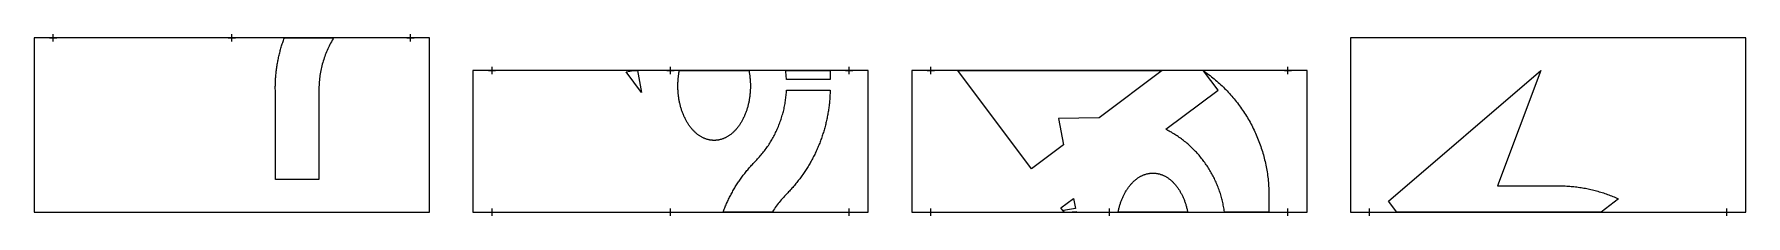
# Model space of a CAD drawing. Header units: inches. Extents: x 0 to 472, y -1 to 49.
import ezdxf

# ---------------------------------------------------------------- set-up
doc = ezdxf.new("R2010")
doc.units = ezdxf.units.IN
doc.header["$MEASUREMENT"] = 0
doc.layers.add('CUT', color=1, linetype='Continuous')
doc.layers.add('REG', color=5, linetype='Continuous')

msp = doc.modelspace()

# ---------------------------------------------------------------- linework, layer by layer
at = {"layer": 'CUT'}
for points in [[(0, 0), (109, 0), (109, 48), (0, 48)], [(82.4, 47.73), (82.17, 47.34), (81.95, 46.95), (81.74, 46.56), (81.53, 46.16), (81.33, 45.76), (81.14, 45.36), (80.95, 44.96), (80.77, 44.55), (80.59, 44.14), (80.43, 43.72), (80.27, 43.3), (80.11, 42.88), (79.96, 42.46), (79.82, 42.04), (79.69, 41.61), (79.56, 41.18), (79.44, 40.75), (79.33, 40.31), (79.23, 39.88), (79.13, 39.44), (79.04, 39), (78.95, 38.56), (78.87, 38.12), (78.8, 37.67), (78.74, 37.23), (78.69, 36.78), (78.64, 36.33), (78.6, 35.88), (78.56, 35.43), (78.54, 34.97), (78.52, 34.52), (78.51, 34.07), (78.5, 33.61), (78.5, 9), (66.5, 9), (66.5, 33.61), (66.49, 33.94), (66.49, 34.26), (66.49, 34.59), (66.5, 34.91), (66.51, 35.24), (66.52, 35.56), (66.53, 35.88), (66.54, 36.21), (66.56, 36.53), (66.58, 36.86), (66.6, 37.18), (66.63, 37.5), (66.66, 37.83), (66.69, 38.15), (66.72, 38.47), (66.76, 38.79), (66.8, 39.11), (66.84, 39.44), (66.88, 39.76), (66.93, 40.08), (66.98, 40.4), (67.03, 40.72), (67.09, 41.04), (67.14, 41.36), (67.2, 41.68), (67.27, 41.99), (67.33, 42.31), (67.4, 42.63), (67.47, 42.95), (67.54, 43.26), (67.62, 43.58), (67.7, 43.89), (67.78, 44.21), (67.86, 44.52), (67.95, 44.83), (68.03, 45.15), (68.13, 45.46), (68.22, 45.77), (68.32, 46.08), (68.41, 46.39), (68.52, 46.7), (68.62, 47.01), (68.73, 47.32), (68.84, 47.62), (68.95, 47.93), (68.97, 48), (82.56, 48)], [(363, 0), (472, 0), (472, 48), (363, 48)], [(121, 0), (230, 0), (230, 39), (121, 39)], [(167.49, 33), (163.27, 38.63), (165.22, 39), (166.36, 39)], [(197.37, 32.3), (197.34, 32.05), (197.31, 31.81), (197.28, 31.57), (197.24, 31.34), (197.2, 31.1), (197.16, 30.86), (197.12, 30.63), (197.07, 30.39), (197.03, 30.16), (196.97, 29.93), (196.92, 29.7), (196.87, 29.47), (196.81, 29.24), (196.75, 29.01), (196.68, 28.79), (196.62, 28.57), (196.55, 28.35), (196.48, 28.13), (196.41, 27.91), (196.33, 27.69), (196.25, 27.48), (196.17, 27.26), (196.09, 27.05), (196.01, 26.84), (195.92, 26.64), (195.83, 26.43), (195.74, 26.23), (195.64, 26.03), (195.55, 25.83), (195.45, 25.63), (195.35, 25.44), (195.25, 25.25), (195.14, 25.06), (195.03, 24.87), (194.92, 24.69), (194.81, 24.5), (194.7, 24.32), (194.58, 24.15), (194.46, 23.97), (194.34, 23.8), (194.22, 23.63), (194.1, 23.47), (193.97, 23.31), (193.85, 23.15), (193.72, 23), (193.59, 22.84), (193.46, 22.7), (193.32, 22.55), (193.19, 22.41), (193.06, 22.27), (192.92, 22.14), (192.78, 22.01), (192.64, 21.88), (192.5, 21.76), (192.36, 21.64), (192.22, 21.52), (192.07, 21.41), (191.93, 21.3), (191.78, 21.19), (191.63, 21.09), (191.49, 20.99), (191.34, 20.9), (191.19, 20.81), (191.03, 20.72), (190.88, 20.63), (190.73, 20.55), (190.57, 20.48), (190.42, 20.4), (190.26, 20.34), (190.11, 20.27), (189.95, 20.21), (189.79, 20.15), (189.63, 20.1), (189.47, 20.05), (189.31, 20), (189.15, 19.96), (188.99, 19.92), (188.83, 19.89), (188.66, 19.86), (188.5, 19.83), (188.34, 19.81), (188.17, 19.79), (188.01, 19.78), (187.84, 19.77), (187.68, 19.76), (187.51, 19.76), (187.35, 19.76), (187.18, 19.77), (187.01, 19.78), (186.85, 19.79), (186.69, 19.81), (186.52, 19.83), (186.36, 19.86), (186.2, 19.89), (186.03, 19.92), (185.87, 19.96), (185.71, 20), (185.55, 20.05), (185.39, 20.1), (185.23, 20.15), (185.07, 20.21), (184.91, 20.27), (184.76, 20.34), (184.6, 20.4), (184.44, 20.48), (184.29, 20.55), (184.14, 20.63), (183.98, 20.72), (183.83, 20.81), (183.68, 20.9), (183.53, 20.99), (183.38, 21.09), (183.23, 21.19), (183.09, 21.3), (182.94, 21.41), (182.8, 21.52), (182.66, 21.64), (182.51, 21.76), (182.37, 21.88), (182.23, 22.01), (182.1, 22.14), (181.96, 22.27), (181.83, 22.41), (181.69, 22.55), (181.56, 22.7), (181.43, 22.84), (181.3, 23), (181.17, 23.15), (181.05, 23.31), (180.92, 23.47), (180.8, 23.63), (180.68, 23.8), (180.56, 23.97), (180.44, 24.15), (180.32, 24.32), (180.21, 24.5), (180.1, 24.69), (179.99, 24.87), (179.88, 25.06), (179.78, 25.25), (179.67, 25.44), (179.57, 25.63), (179.47, 25.83), (179.38, 26.03), (179.28, 26.23), (179.19, 26.43), (179.1, 26.64), (179.01, 26.84), (178.93, 27.05), (178.84, 27.26), (178.76, 27.48), (178.69, 27.69), (178.61, 27.91), (178.54, 28.13), (178.47, 28.35), (178.4, 28.57), (178.33, 28.79), (178.27, 29.01), (178.21, 29.24), (178.15, 29.47), (178.09, 29.7), (178.04, 29.93), (177.99, 30.16), (177.94, 30.39), (177.89, 30.63), (177.85, 30.86), (177.81, 31.1), (177.77, 31.34), (177.73, 31.57), (177.7, 31.81), (177.67, 32.05), (177.64, 32.3), (177.62, 32.54), (177.59, 32.78), (177.57, 33.03), (177.56, 33.27), (177.54, 33.52), (177.53, 33.76), (177.52, 34.01), (177.51, 34.26), (177.51, 34.5), (177.51, 34.75), (177.51, 35), (177.51, 35.25), (177.52, 35.49), (177.53, 35.74), (177.54, 35.99), (177.56, 36.23), (177.57, 36.48), (177.59, 36.72), (177.62, 36.97), (177.64, 37.21), (177.67, 37.45), (177.7, 37.69), (177.73, 37.93), (177.77, 38.17), (177.81, 38.41), (177.85, 38.64), (177.89, 38.88), (177.92, 39), (197.1, 39), (197.12, 38.88), (197.16, 38.64), (197.2, 38.41), (197.24, 38.17), (197.28, 37.93), (197.31, 37.69), (197.34, 37.45), (197.37, 37.21), (197.39, 36.97), (197.42, 36.72), (197.44, 36.48), (197.45, 36.23), (197.47, 35.99), (197.48, 35.74), (197.49, 35.49), (197.5, 35.25), (197.5, 35), (197.5, 34.75), (197.5, 34.5), (197.5, 34.26), (197.49, 34.01), (197.48, 33.76), (197.47, 33.52), (197.45, 33.27), (197.44, 33.03), (197.42, 32.78), (197.39, 32.54)], [(219.5, 36.56), (207.46, 36.56), (207.44, 36.9), (207.41, 37.27), (207.38, 37.63), (207.35, 38), (207.31, 38.36), (207.27, 38.73), (207.23, 39), (219.5, 39)], [(242, 0), (351, 0), (351, 39), (242, 39)], [(293.7, 25.96), (282.5, 25.75), (283.85, 18.58), (275.03, 11.96), (254.75, 39), (311.09, 39)], [(323.1, 38.48), (323.49, 38.19), (323.88, 37.9), (324.27, 37.61), (324.65, 37.31), (325.03, 37.01), (325.41, 36.7), (325.78, 36.39), (326.14, 36.07), (326.51, 35.75), (326.87, 35.42), (327.23, 35.09), (327.58, 34.76), (327.93, 34.42), (328.27, 34.08), (328.61, 33.74), (328.95, 33.39), (329.28, 33.03), (329.61, 32.68), (329.94, 32.32), (330.26, 31.95), (330.57, 31.58), (330.89, 31.21), (331.2, 30.83), (331.5, 30.45), (331.8, 30.07), (332.09, 29.68), (332.39, 29.29), (332.67, 28.9), (332.95, 28.5), (333.23, 28.1), (333.5, 27.69), (333.77, 27.28), (334.04, 26.87), (334.3, 26.46), (334.55, 26.04), (334.8, 25.62), (335.04, 25.2), (335.28, 24.77), (335.52, 24.34), (335.74, 23.91), (335.97, 23.48), (336.19, 23.04), (336.4, 22.6), (336.61, 22.16), (336.81, 21.72), (337.01, 21.28), (337.2, 20.83), (337.38, 20.38), (337.57, 19.93), (337.74, 19.48), (337.91, 19.02), (338.08, 18.57), (338.24, 18.11), (338.39, 17.65), (338.54, 17.19), (338.69, 16.73), (338.82, 16.26), (338.96, 15.8), (339.09, 15.33), (339.21, 14.86), (339.32, 14.39), (339.44, 13.92), (339.54, 13.44), (339.64, 12.97), (339.74, 12.49), (339.83, 12.01), (339.91, 11.54), (339.99, 11.06), (340.06, 10.58), (340.13, 10.1), (340.19, 9.61), (340.25, 9.13), (340.3, 8.65), (340.34, 8.16), (340.38, 7.68), (340.42, 7.19), (340.44, 6.7), (340.47, 6.22), (340.48, 5.73), (340.49, 5.24), (340.5, 4.75), (340.5, 4.26), (340.5, 0), (328.23, 0), (328.22, 0.09), (328.17, 0.46), (328.12, 0.82), (328.05, 1.18), (327.99, 1.54), (327.92, 1.9), (327.85, 2.26), (327.77, 2.62), (327.69, 2.98), (327.6, 3.34), (327.51, 3.7), (327.41, 4.05), (327.31, 4.41), (327.21, 4.76), (327.1, 5.11), (326.98, 5.46), (326.87, 5.81), (326.74, 6.16), (326.62, 6.51), (326.49, 6.86), (326.35, 7.2), (326.21, 7.54), (326.07, 7.88), (325.92, 8.22), (325.77, 8.56), (325.61, 8.9), (325.45, 9.23), (325.29, 9.56), (325.12, 9.89), (324.95, 10.21), (324.77, 10.54), (324.59, 10.86), (324.41, 11.18), (324.22, 11.5), (324.03, 11.81), (323.84, 12.12), (323.64, 12.43), (323.44, 12.74), (323.23, 13.04), (323.02, 13.34), (322.81, 13.64), (322.59, 13.94), (322.37, 14.23), (322.15, 14.52), (321.92, 14.81), (321.69, 15.09), (321.46, 15.38), (321.22, 15.65), (320.98, 15.93), (320.73, 16.2), (320.48, 16.47), (320.23, 16.74), (319.98, 17.01), (319.72, 17.27), (319.46, 17.52), (319.19, 17.78), (318.93, 18.03), (318.66, 18.28), (318.38, 18.53), (318.11, 18.77), (317.82, 19.01), (317.54, 19.24), (317.26, 19.47), (316.97, 19.7), (316.67, 19.93), (316.38, 20.15), (316.08, 20.37), (315.78, 20.58), (315.47, 20.79), (315.17, 21), (314.86, 21.21), (314.55, 21.41), (314.23, 21.6), (313.92, 21.79), (313.6, 21.98), (313.28, 22.16), (312.95, 22.34), (312.63, 22.52), (312.3, 22.69), (312.05, 22.82), (326.46, 33.62), (322.49, 38.91), (322.7, 38.76)], [(403.5, 7.24), (419.85, 7.24), (420.25, 7.24), (420.65, 7.24), (421.05, 7.24), (421.45, 7.23), (421.85, 7.22), (422.24, 7.2), (422.64, 7.18), (423.04, 7.16), (423.44, 7.13), (423.83, 7.1), (424.23, 7.06), (424.62, 7.02), (425.02, 6.98), (425.41, 6.93), (425.8, 6.88), (426.2, 6.82), (426.59, 6.76), (426.98, 6.7), (427.37, 6.63), (427.76, 6.56), (428.15, 6.48), (428.54, 6.4), (428.93, 6.32), (429.31, 6.23), (429.7, 6.14), (430.08, 6.05), (430.47, 5.95), (430.85, 5.85), (431.23, 5.74), (431.61, 5.63), (431.99, 5.52), (432.37, 5.4), (432.75, 5.28), (433.13, 5.15), (433.5, 5.02), (433.88, 4.89), (434.25, 4.75), (434.62, 4.61), (434.99, 4.47), (435.36, 4.32), (435.73, 4.17), (436.09, 4.01), (436.46, 3.85), (436.82, 3.69), (436.94, 3.63), (432.09, 0), (375.75, 0), (375.75, 0), (373.5, 3), (415.49, 39)], [(219.48, 33.04), (219.47, 32.69), (219.45, 32.35), (219.44, 32.01), (219.41, 31.67), (219.39, 31.33), (219.37, 30.99), (219.34, 30.64), (219.31, 30.3), (219.27, 29.96), (219.23, 29.62), (219.19, 29.28), (219.15, 28.95), (219.11, 28.61), (219.06, 28.27), (219.01, 27.93), (218.95, 27.59), (218.9, 27.26), (218.84, 26.92), (218.78, 26.58), (218.71, 26.25), (218.64, 25.91), (218.57, 25.58), (218.5, 25.25), (218.43, 24.91), (218.35, 24.58), (218.27, 24.25), (218.18, 23.92), (218.1, 23.59), (218.01, 23.26), (217.92, 22.93), (217.82, 22.6), (217.73, 22.27), (217.63, 21.95), (217.52, 21.62), (217.42, 21.29), (217.31, 20.97), (217.2, 20.64), (217.09, 20.32), (216.97, 20), (216.85, 19.68), (216.73, 19.36), (216.61, 19.04), (216.48, 18.72), (216.35, 18.4), (216.22, 18.08), (216.09, 17.77), (215.95, 17.45), (215.81, 17.14), (215.67, 16.83), (215.52, 16.52), (215.38, 16.21), (215.23, 15.9), (215.07, 15.59), (214.92, 15.29), (214.76, 14.99), (214.6, 14.68), (214.44, 14.38), (214.28, 14.08), (214.11, 13.78), (213.94, 13.49), (213.77, 13.19), (213.6, 12.9), (213.42, 12.6), (213.24, 12.31), (213.06, 12.02), (212.88, 11.73), (212.69, 11.45), (212.5, 11.16), (212.31, 10.88), (212.12, 10.6), (211.92, 10.32), (211.73, 10.04), (211.53, 9.76), (211.32, 9.48), (211.12, 9.21), (210.91, 8.94), (210.7, 8.67), (210.49, 8.4), (210.28, 8.13), (210.06, 7.87), (209.85, 7.6), (209.63, 7.34), (209.4, 7.08), (209.18, 6.82), (208.95, 6.56), (208.72, 6.31), (208.49, 6.05), (208.26, 5.8), (208.02, 5.55), (207.79, 5.3), (207.55, 5.06), (207.23, 4.73), (206.91, 4.4), (206.61, 4.07), (206.31, 3.73), (206.01, 3.39), (205.72, 3.04), (205.44, 2.69), (205.16, 2.33), (204.89, 1.97), (204.63, 1.61), (204.37, 1.24), (204.12, 0.87), (203.87, 0.49), (203.63, 0.11), (203.56, 0), (203.56, 0), (203.56, 0), (189.97, 0), (190.06, 0.24), (190.18, 0.54), (190.3, 0.84), (190.42, 1.15), (190.54, 1.45), (190.67, 1.75), (190.8, 2.05), (190.93, 2.34), (191.06, 2.64), (191.2, 2.93), (191.34, 3.23), (191.48, 3.52), (191.62, 3.81), (191.76, 4.1), (191.91, 4.39), (192.06, 4.68), (192.21, 4.97), (192.37, 5.25), (192.53, 5.53), (192.68, 5.82), (192.85, 6.1), (193.01, 6.38), (193.18, 6.66), (193.34, 6.93), (193.51, 7.21), (193.69, 7.48), (193.86, 7.75), (194.04, 8.03), (194.22, 8.3), (194.4, 8.56), (194.58, 8.83), (194.77, 9.1), (194.96, 9.36), (195.15, 9.62), (195.34, 9.88), (195.54, 10.14), (195.73, 10.4), (195.93, 10.66), (196.13, 10.91), (196.34, 11.16), (196.54, 11.42), (196.75, 11.66), (196.96, 11.91), (197.17, 12.16), (197.39, 12.4), (197.6, 12.65), (197.82, 12.89), (198.04, 13.13), (198.26, 13.37), (198.49, 13.6), (198.72, 13.84), (198.98, 14.1), (199.23, 14.37), (199.49, 14.64), (199.73, 14.91), (199.98, 15.19), (200.22, 15.46), (200.46, 15.75), (200.7, 16.03), (200.93, 16.32), (201.16, 16.61), (201.38, 16.9), (201.6, 17.19), (201.82, 17.49), (202.03, 17.79), (202.24, 18.09), (202.45, 18.39), (202.65, 18.7), (202.85, 19.01), (203.04, 19.32), (203.23, 19.64), (203.42, 19.95), (203.6, 20.27), (203.78, 20.59), (203.95, 20.91), (204.12, 21.24), (204.29, 21.57), (204.45, 21.89), (204.61, 22.23), (204.77, 22.56), (204.92, 22.89), (205.06, 23.23), (205.21, 23.57), (205.35, 23.91), (205.48, 24.25), (205.61, 24.59), (205.74, 24.94), (205.86, 25.29), (205.98, 25.63), (206.09, 25.98), (206.2, 26.34), (206.3, 26.69), (206.41, 27.04), (206.5, 27.4), (206.59, 27.76), (206.68, 28.12), (206.77, 28.48), (206.84, 28.84), (206.92, 29.2), (206.99, 29.57), (207.06, 29.93), (207.12, 30.3), (207.17, 30.66), (207.22, 31.03), (207.27, 31.39), (207.31, 31.76), (207.35, 32.13), (207.39, 32.49), (207.42, 32.86), (207.44, 33.23), (207.46, 33.56), (219.49, 33.56), (219.49, 33.38)], [(298.94, 0.11), (298.99, 0.34), (299.04, 0.58), (299.09, 0.81), (299.15, 1.04), (299.21, 1.26), (299.27, 1.49), (299.33, 1.71), (299.4, 1.94), (299.47, 2.16), (299.54, 2.38), (299.61, 2.6), (299.69, 2.81), (299.76, 3.03), (299.84, 3.24), (299.93, 3.45), (300.01, 3.66), (300.1, 3.87), (300.19, 4.07), (300.28, 4.27), (300.38, 4.47), (300.47, 4.67), (300.57, 4.87), (300.67, 5.06), (300.78, 5.26), (300.88, 5.44), (300.99, 5.63), (301.1, 5.82), (301.21, 6), (301.32, 6.18), (301.44, 6.36), (301.56, 6.53), (301.68, 6.7), (301.8, 6.87), (301.92, 7.03), (302.05, 7.19), (302.17, 7.35), (302.3, 7.51), (302.43, 7.66), (302.56, 7.81), (302.69, 7.95), (302.83, 8.09), (302.96, 8.23), (303.1, 8.36), (303.23, 8.49), (303.37, 8.62), (303.51, 8.74), (303.66, 8.86), (303.8, 8.98), (303.94, 9.09), (304.09, 9.2), (304.23, 9.31), (304.38, 9.41), (304.53, 9.51), (304.68, 9.61), (304.83, 9.7), (304.98, 9.78), (305.14, 9.87), (305.29, 9.95), (305.44, 10.03), (305.6, 10.1), (305.76, 10.17), (305.91, 10.23), (306.07, 10.29), (306.23, 10.35), (306.39, 10.4), (306.55, 10.45), (306.71, 10.5), (306.87, 10.54), (307.03, 10.58), (307.2, 10.61), (307.36, 10.65), (307.52, 10.67), (307.69, 10.69), (307.85, 10.71), (308.01, 10.73), (308.18, 10.74), (308.35, 10.74), (308.51, 10.74), (308.68, 10.74), (308.84, 10.74), (309.01, 10.73), (309.17, 10.71), (309.34, 10.69), (309.5, 10.67), (309.66, 10.65), (309.83, 10.61), (309.99, 10.58), (310.15, 10.54), (310.31, 10.5), (310.47, 10.45), (310.63, 10.4), (310.79, 10.35), (310.95, 10.29), (311.11, 10.23), (311.26, 10.17), (311.42, 10.1), (311.57, 10.03), (311.73, 9.95), (311.88, 9.87), (312.03, 9.78), (312.19, 9.7), (312.34, 9.61), (312.49, 9.51), (312.63, 9.41), (312.78, 9.31), (312.93, 9.2), (313.07, 9.09), (313.22, 8.98), (313.36, 8.86), (313.5, 8.74), (313.64, 8.62), (313.78, 8.49), (313.92, 8.36), (314.06, 8.23), (314.19, 8.09), (314.32, 7.95), (314.46, 7.81), (314.59, 7.66), (314.72, 7.51), (314.85, 7.35), (314.97, 7.19), (315.1, 7.03), (315.22, 6.87), (315.34, 6.7), (315.46, 6.53), (315.58, 6.36), (315.7, 6.18), (315.81, 6), (315.92, 5.82), (316.03, 5.63), (316.14, 5.44), (316.25, 5.26), (316.35, 5.06), (316.45, 4.87), (316.55, 4.67), (316.64, 4.47), (316.74, 4.27), (316.83, 4.07), (316.92, 3.87), (317.01, 3.66), (317.09, 3.45), (317.17, 3.24), (317.25, 3.03), (317.33, 2.81), (317.41, 2.6), (317.48, 2.38), (317.55, 2.16), (317.62, 1.94), (317.68, 1.71), (317.75, 1.49), (317.81, 1.26), (317.87, 1.04), (317.92, 0.81), (317.97, 0.58), (318.03, 0.34), (318.07, 0.11), (318.1, 0), (298.92, 0)], [(283.87, 0.4), (283.92, 0.09), (283.14, 1.14), (286.65, 3.77), (287.17, 1.02)], [(287.36, 0), (286.22, 0), (287.32, 0.21), (287.36, 0)]]:
    msp.add_lwpolyline(points, close=True, dxfattribs=at)
at = {"layer": 'REG'}
for points in [[(4.25, 48), (6.25, 48)], [(5.25, 47), (5.25, 49)], [(53.5, 48), (55.5, 48)], [(54.5, 47), (54.5, 49)], [(102.75, 48), (104.75, 48)], [(103.75, 47), (103.75, 49)], [(125.25, 39), (127.25, 39)], [(126.25, 38), (126.25, 40)], [(174.5, 39), (176.5, 39)], [(175.5, 38), (175.5, 40)], [(223.75, 39), (225.75, 39)], [(224.75, 38), (224.75, 40)], [(246.25, 39), (248.25, 39)], [(247.25, 38), (247.25, 40)], [(344.75, 39), (346.75, 39)], [(345.75, 38), (345.75, 40)], [(125.25, 0), (127.25, 0)], [(126.25, -1), (126.25, 1)], [(174.5, 0), (176.5, 0)], [(175.5, -1), (175.5, 1)], [(223.75, 0), (225.75, 0)], [(224.75, -1), (224.75, 1)], [(246.25, 0), (248.25, 0)], [(247.25, -1), (247.25, 1)], [(295.5, 0), (297.5, 0)], [(296.5, -1), (296.5, 1)], [(344.75, 0), (346.75, 0)], [(345.75, -1), (345.75, 1)], [(367.25, 0), (369.25, 0)], [(368.25, -1), (368.25, 1)], [(465.75, 0), (467.75, 0)], [(466.75, -1), (466.75, 1)]]:
    msp.add_lwpolyline(points, dxfattribs=at)

doc.saveas('drawing.dxf')
